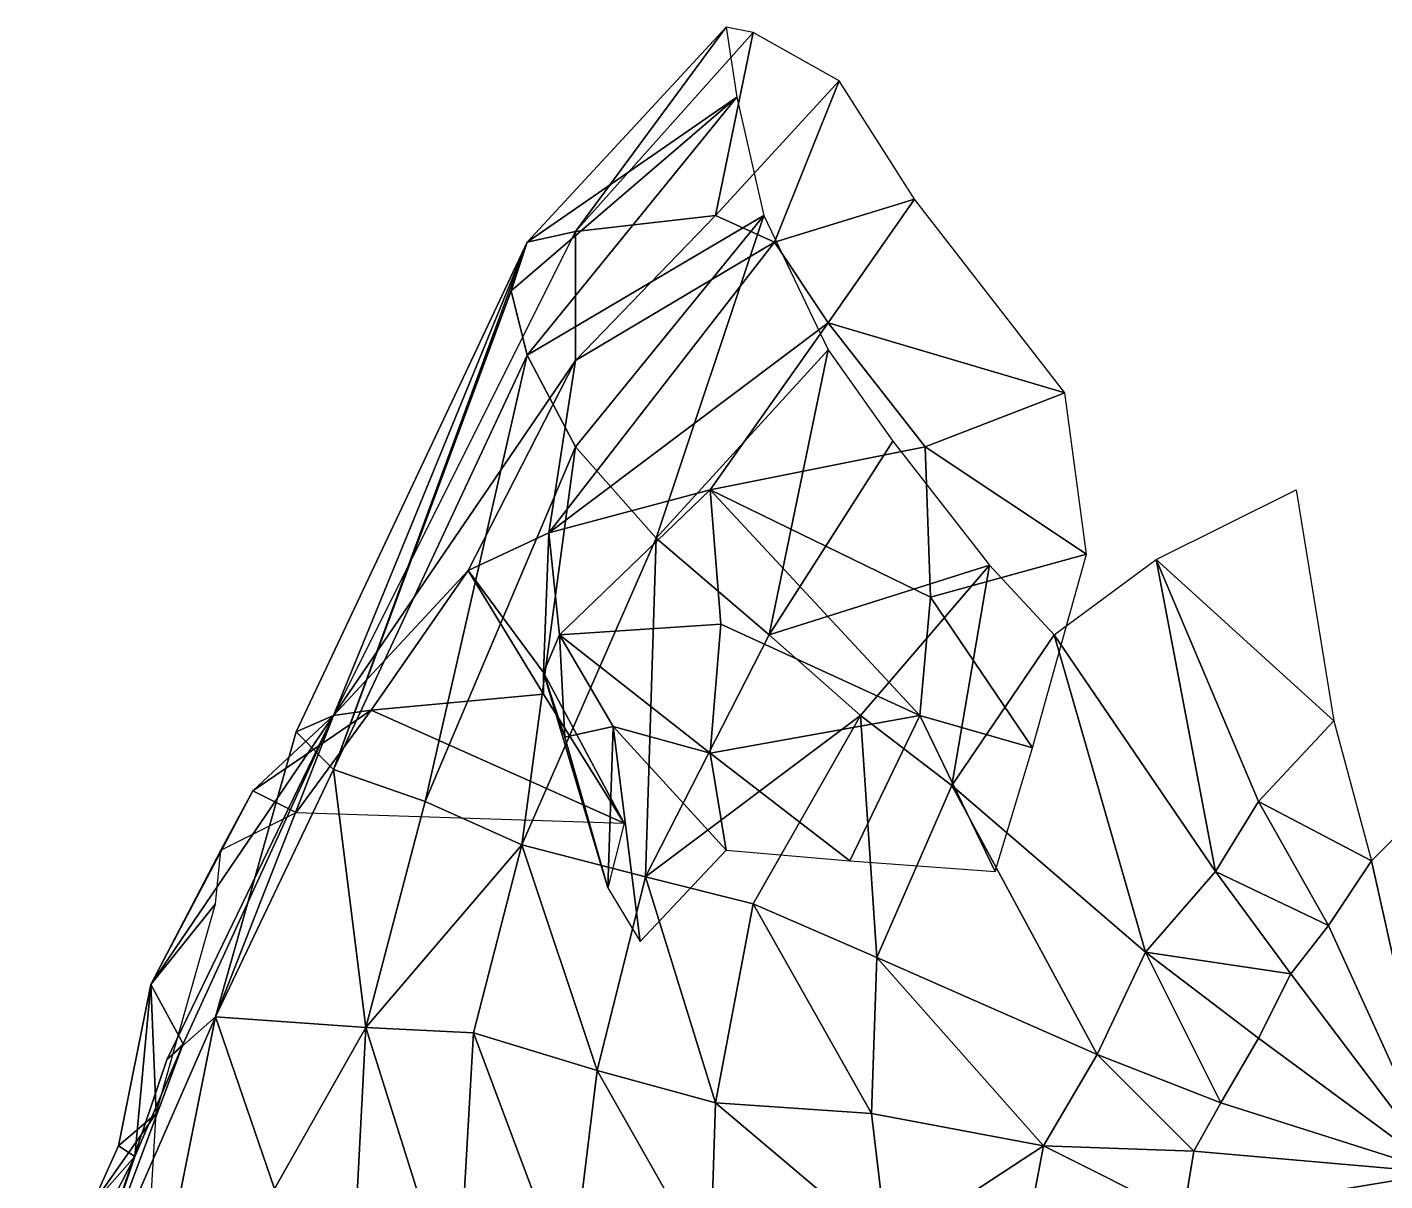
# Model space of a CAD drawing. Extents: x -2.77 to 2.45, y -2.91 to 2.11.
# Drawn here: x -2.64 to -0.115, y -0.035 to 2.11 of the extents above; entities that cross this region are included whole.
import ezdxf

# ---------------------------------------------------------------- set-up
doc = ezdxf.new("R2010")
doc.units = 0

msp = doc.modelspace()

# ---------------------------------------------------------------- linework, layer by layer
at = {"layer": '0----'}
for points in [[(-1.62, 1.73, -2.66), (-1.34, 2.11, -2.21), (-1.71, 1.71, -2.24)], [(-1.71, 1.71, -2.24), (-1.34, 2.11, -2.21), (-1.32, 1.98, -1.45)], [(-1.29, 2.1, -2.64), (-1.34, 2.11, -2.21), (-1.62, 1.73, -2.66)], [(-1.29, 2.1, -2.64), (-1.62, 1.73, -2.66), (-1.36, 1.76, -3.31)], [(-1.36, 1.76, -3.31), (-1.13, 2.01, -3.34), (-1.29, 2.1, -2.64)], [(-1.36, 1.76, -3.31), (-1.25, 1.71, -3.54), (-1.13, 2.01, -3.34)], [(-1.13, 2.01, -3.34), (-1.25, 1.71, -3.54), (-0.99, 1.79, -3.69)], [(-1.71, 1.5, -1.51), (-1.74, 1.62, -1.84), (-1.32, 1.98, -1.45)], [(-1.32, 1.98, -1.45), (-1.74, 1.62, -1.84), (-1.71, 1.71, -2.24)], [(-1.71, 1.5, -1.51), (-1.32, 1.98, -1.45), (-1.27, 1.76, -1.02)], [(-0.99, 1.79, -3.69), (-1.25, 1.71, -3.54), (-1.15, 1.56, -3.79)], [(-0.71, 1.43, -4.06), (-0.99, 1.79, -3.69), (-1.15, 1.56, -3.79)], [(-1.27, 1.76, -1.02), (-1.62, 1.33, -1.11), (-1.71, 1.5, -1.51)], [(-1.62, 1.49, -3.26), (-1.25, 1.71, -3.54), (-1.36, 1.76, -3.31)], [(-1.47, 1.16, -0.73), (-1.62, 1.33, -1.11), (-1.27, 1.76, -1.02)], [(-1.62, 1.49, -3.26), (-1.36, 1.76, -3.31), (-1.62, 1.73, -2.66)], [(-1.27, 1.76, -1.02), (-1.15, 1.51, -0.62), (-1.47, 1.16, -0.73)], [(-2.07, 0.83, -2.74), (-1.62, 1.73, -2.66), (-1.71, 1.71, -2.24)], [(-1.62, 1.73, -2.66), (-2.07, 0.83, -2.74), (-1.62, 1.49, -3.26)], [(-2.07, 0.73, -1.62), (-2.14, 0.8, -2.29), (-1.71, 1.71, -2.24)], [(-1.71, 1.71, -2.24), (-2.14, 0.8, -2.29), (-2.07, 0.83, -2.74)], [(-1.71, 1.71, -2.24), (-1.74, 1.62, -1.84), (-2.07, 0.73, -1.62)], [(-1.15, 1.56, -3.79), (-1.25, 1.71, -3.54), (-1.67, 1.17, -3.85)], [(-1.67, 1.17, -3.85), (-1.25, 1.71, -3.54), (-1.62, 1.49, -3.26)], [(-1.71, 1.5, -1.51), (-2.07, 0.73, -1.62), (-1.74, 1.62, -1.84)], [(-1.37, 1.25, -4.06), (-1.15, 1.56, -3.79), (-1.67, 1.17, -3.85)], [(-1.37, 1.25, -4.06), (-0.97, 1.33, -4.04), (-1.15, 1.56, -3.79)], [(-1.15, 1.56, -3.79), (-0.97, 1.33, -4.04), (-0.71, 1.43, -4.06)], [(-1.9, 0.67, -1.22), (-2.07, 0.73, -1.62), (-1.71, 1.5, -1.51)], [(-1.82, 1.1, -3.19), (-1.62, 1.49, -3.26), (-2.07, 0.83, -2.74)], [(-1.71, 1.5, -1.51), (-1.62, 1.33, -1.11), (-1.9, 0.67, -1.22)], [(-1.82, 1.1, -3.19), (-1.67, 1.17, -3.85), (-1.62, 1.49, -3.26)], [(-1.26, 0.98, -0.43), (-1.47, 1.16, -0.73), (-1.15, 1.51, -0.62)], [(-1.15, 1.51, -0.62), (-1.03, 1.34, -0.42), (-1.26, 0.98, -0.43)], [(-0.67, 1.13, -4.26), (-0.71, 1.43, -4.05), (-0.97, 1.33, -4.04)], [(-1.26, 0.98, -0.43), (-1.03, 1.34, -0.42), (-0.85, 1.11, -0.23)], [(-1.72, 0.59, -0.82), (-1.9, 0.67, -1.22), (-1.62, 1.33, -1.11)], [(-1.62, 1.33, -1.11), (-1.47, 1.16, -0.73), (-1.72, 0.59, -0.82)], [(-0.96, 1.05, -4.16), (-0.97, 1.33, -4.04), (-1.37, 1.25, -4.06)], [(-0.97, 1.33, -4.04), (-0.96, 1.05, -4.16), (-0.67, 1.13, -4.26)], [(-1.67, 1.17, -3.85), (-1.65, 0.98, -3.96), (-1.37, 1.25, -4.06)], [(-1.35, 1, -4.15), (-1.37, 1.25, -4.06), (-1.65, 0.98, -3.96)], [(-0.98, 0.83, -4.24), (-0.96, 1.05, -4.16), (-1.37, 1.25, -4.06)], [(-1.37, 1.25, -4.06), (-1.35, 1, -4.15), (-0.98, 0.83, -4.24)], [(-0.54, 1.12, -0.09), (-0.28, 1.25, -0.05), (-0.21, 0.82, 0.03)], [(-1.67, 1.17, -3.85), (-1.82, 1.1, -3.19), (-1.68, 0.91, -3.63)], [(-1.65, 0.98, -3.96), (-1.67, 1.17, -3.85), (-1.68, 0.91, -3.63)], [(-1.49, 0.53, -0.5), (-1.72, 0.59, -0.82), (-1.47, 1.16, -0.73)], [(-1.47, 1.16, -0.73), (-1.26, 0.98, -0.43), (-1.49, 0.53, -0.5)], [(-0.77, 0.77, -4.35), (-0.67, 1.13, -4.26), (-0.96, 1.05, -4.16)], [(-0.43, 0.54, -0.01), (-0.73, 0.98, -0.13), (-0.54, 1.12, -0.09)], [(-0.21, 0.82, 0.03), (-0.35, 0.67), (-0.54, 1.12, -0.09)], [(-0.54, 1.12, -0.09), (-0.35, 0.67), (-0.43, 0.54, -0.01)], [(-2.07, 0.83, -2.74), (-2, 0.84, -3.13), (-1.82, 1.1, -3.19)], [(-1.68, 0.87, -3.26), (-1.82, 1.1, -3.19), (-2, 0.84, -3.13)], [(-1.82, 1.1, -3.19), (-1.68, 0.87, -3.26), (-1.68, 0.91, -3.63)], [(-0.85, 1.11, -0.23), (-1.09, 0.83, -0.3), (-1.26, 0.98, -0.43)], [(-0.92, 0.7, -0.18), (-1.09, 0.83, -0.3), (-0.85, 1.11, -0.23)], [(-0.85, 1.11, -0.23), (-0.73, 0.98, -0.13), (-0.92, 0.7, -0.18)], [(-0.96, 1.05, -4.16), (-0.98, 0.83, -4.24), (-0.77, 0.77, -4.35)], [(-1.65, 0.98, -3.96), (-1.37, 0.76, -4.15), (-1.35, 1, -4.15)], [(-1.37, 0.76, -4.15), (-0.98, 0.83, -4.24), (-1.35, 1, -4.15)], [(-1.64, 0.79, -3.8), (-1.65, 0.98, -3.96), (-1.68, 0.91, -3.63)], [(-1.55, 0.81, -3.99), (-1.65, 0.98, -3.96), (-1.64, 0.79, -3.8)], [(-1.55, 0.81, -3.99), (-1.37, 0.76, -4.15), (-1.65, 0.98, -3.96)], [(-1.49, 0.53, -0.5), (-1.26, 0.98, -0.43), (-1.09, 0.83, -0.3)], [(-0.56, 0.39, -0.05), (-0.92, 0.7, -0.18), (-0.73, 0.98, -0.13)], [(-0.73, 0.98, -0.13), (-0.43, 0.54, -0.01), (-0.56, 0.39, -0.05)], [(-1.68, 0.87, -3.26), (-1.53, 0.63, -3.29), (-1.68, 0.91, -3.63)], [(-1.53, 0.63, -3.29), (-1.56, 0.51, -3.58), (-1.68, 0.91, -3.63)], [(-1.56, 0.51, -3.58), (-1.64, 0.79, -3.8), (-1.68, 0.91, -3.63)], [(-2, 0.84, -3.13), (-1.53, 0.63, -3.29), (-1.68, 0.87, -3.26)], [(-2.14, 0.65, -3.24), (-2, 0.84, -3.13), (-2.22, 0.69, -3.11)], [(-2.22, 0.69, -3.11), (-2, 0.84, -3.13), (-2.07, 0.83, -2.74)], [(-2, 0.84, -3.13), (-2.14, 0.65, -3.24), (-1.53, 0.63, -3.29)], [(-2.22, 0.69, -3.11), (-2.07, 0.83, -2.74), (-2.41, 0.33, -3.03)], [(-2.41, 0.33, -3.03), (-2.07, 0.83, -2.74), (-2.35, 0.22, -2.93)], [(-2.35, 0.22, -2.93), (-2.07, 0.83, -2.74), (-2.38, 0.19, -2.64)], [(-2.38, 0.19, -2.64), (-2.07, 0.83, -2.74), (-2.29, 0.27, -2.06)], [(-2.14, 0.8, -2.29), (-2.29, 0.27, -2.06), (-2.07, 0.83, -2.74)], [(-1.55, 0.81, -3.99), (-1.64, 0.79, -3.8), (-1.56, 0.51, -3.58)], [(-1.55, 0.81, -3.99), (-1.56, 0.51, -3.58), (-1.5, 0.41, -3.7)], [(-1.34, 0.58, -4.06), (-1.37, 0.76, -4.15), (-1.55, 0.81, -3.99)], [(-1.5, 0.41, -3.7), (-1.34, 0.58, -4.06), (-1.55, 0.81, -3.99)], [(-1.09, 0.83, -0.3), (-1.29, 0.48, -0.37), (-1.49, 0.53, -0.5)], [(-1.11, 0.56, -4.2), (-0.98, 0.83, -4.24), (-1.37, 0.76, -4.15)], [(-1.06, 0.38, -0.23), (-1.29, 0.48, -0.37), (-1.09, 0.83, -0.3)], [(-0.98, 0.83, -4.24), (-1.11, 0.56, -4.2), (-0.84, 0.54, -4.37)], [(-1.09, 0.83, -0.3), (-0.92, 0.7, -0.18), (-1.06, 0.38, -0.23)], [(-0.84, 0.54, -4.37), (-0.77, 0.77, -4.35), (-0.98, 0.83, -4.24)], [(-0.35, 0.67), (-0.21, 0.82, 0.03), (-0.14, 0.56, 0.01)], [(-2.07, 0.73, -1.62), (-2.29, 0.27, -2.06), (-2.14, 0.8, -2.29)], [(-1.34, 0.58, -4.06), (-1.11, 0.56, -4.2), (-1.37, 0.76, -4.15)], [(-2.01, 0.25, -1.22), (-2.29, 0.27, -2.06), (-2.07, 0.73, -1.62)], [(-2.07, 0.73, -1.62), (-1.9, 0.67, -1.22), (-2.01, 0.25, -1.22)], [(-2.28, 0.58, -3.29), (-2.22, 0.69, -3.11), (-2.41, 0.33, -3.03)], [(-2.28, 0.58, -3.29), (-2.14, 0.65, -3.24), (-2.22, 0.69, -3.11)], [(-1.06, 0.38, -0.23), (-0.92, 0.7, -0.18), (-0.65, 0.2, -0.09)], [(-0.92, 0.7, -0.18), (-0.56, 0.39, -0.05), (-0.65, 0.2, -0.09)], [(-1.72, 0.59, -0.82), (-2.01, 0.25, -1.22), (-1.9, 0.67, -1.22)], [(-0.43, 0.54, -0.01), (-0.35, 0.67), (-0.22, 0.44)], [(-0.14, 0.56, 0.01), (-0.22, 0.44), (-0.35, 0.67)], [(-0.14, 0.56, 0.01), (-0.04, 0.66, 0.02), (-0.01, -0.02, 0.02)], [(-1.81, 0.24, -0.84), (-2.01, 0.25, -1.22), (-1.72, 0.59, -0.82)], [(-1.81, 0.24, -0.84), (-1.72, 0.59, -0.82), (-1.58, 0.17, -0.56)], [(-1.58, 0.17, -0.56), (-1.72, 0.59, -0.82), (-1.49, 0.53, -0.5)], [(-2.41, 0.33, -3.03), (-2.29, 0.48, -3.36), (-2.28, 0.58, -3.29)], [(-0.22, 0.44), (-0.14, 0.56, 0.01), (-0.01, -0.02, 0.02)], [(-0.56, 0.39, -0.05), (-0.43, 0.54, -0.01), (-0.29, 0.35, -0.01)], [(-0.22, 0.44), (-0.29, 0.35, -0.01), (-0.43, 0.54, -0.01)], [(-1.36, 0.11, -0.4), (-1.58, 0.17, -0.56), (-1.49, 0.53, -0.5)], [(-1.49, 0.53, -0.5), (-1.29, 0.48, -0.37), (-1.36, 0.11, -0.4)], [(-2.41, 0.33, -3.03), (-2.4, 0.09, -3.42), (-2.29, 0.48, -3.36)], [(-1.07, 0.09, -0.24), (-1.36, 0.11, -0.4), (-1.29, 0.48, -0.37)], [(-1.29, 0.48, -0.37), (-1.06, 0.38, -0.23), (-1.07, 0.09, -0.24)], [(-0.29, 0.35, -0.01), (-0.22, 0.44), (-0.01, -0.02, 0.02)], [(-0.75, 0.03, -0.13), (-1.07, 0.09, -0.24), (-1.06, 0.38, -0.23)], [(-1.06, 0.38, -0.23), (-0.65, 0.2, -0.09), (-0.75, 0.03, -0.13)], [(-0.42, 0.11, -0.06), (-0.65, 0.2, -0.09), (-0.56, 0.39, -0.05)], [(-0.29, 0.35, -0.01), (-0.35, 0.23, -0.04), (-0.56, 0.39, -0.05)], [(-0.42, 0.11, -0.06), (-0.56, 0.39, -0.05), (-0.35, 0.23, -0.04)], [(-2.47, 0.03, -3.22), (-2.4, 0.09, -3.42), (-2.41, 0.33, -3.03)], [(-2.47, 0.03, -3.22), (-2.41, 0.33, -3.03), (-2.44, 0.01, -3.06)], [(-2.35, 0.22, -2.93), (-2.44, 0.01, -3.06), (-2.41, 0.33, -3.03)], [(-0.35, 0.23, -0.04), (-0.29, 0.35, -0.01), (-0.01, -0.02, 0.02)], [(-2.38, 0.19, -2.64), (-2.29, 0.27, -2.06), (-2.57, -0.37, -2.57)], [(-2.57, -0.37, -2.57), (-2.29, 0.27, -2.06), (-2.42, -0.38, -2.21)], [(-2.42, -0.38, -2.21), (-2.29, 0.27, -2.06), (-2.18, -0.05, -1.61)], [(-2.29, 0.27, -2.06), (-2.01, 0.25, -1.22), (-2.18, -0.05, -1.61)], [(-2.04, -0.32, -1.25), (-2.18, -0.05, -1.61), (-2.01, 0.25, -1.22)], [(-1.84, -0.29, -0.83), (-2.04, -0.32, -1.25), (-2.01, 0.25, -1.22)], [(-2.01, 0.25, -1.22), (-1.81, 0.24, -0.84), (-1.84, -0.29, -0.83)], [(-1.63, -0.24, -0.6), (-1.84, -0.29, -0.83), (-1.81, 0.24, -0.84)], [(-1.81, 0.24, -0.84), (-1.58, 0.17, -0.56), (-1.63, -0.24, -0.6)], [(-0.42, 0.11, -0.06), (-0.35, 0.23, -0.04), (-0.01, -0.02, 0.02)], [(-2.44, 0.01, -3.06), (-2.35, 0.22, -2.93), (-2.57, -0.37, -2.57)], [(-2.57, -0.37, -2.57), (-2.35, 0.22, -2.93), (-2.38, 0.19, -2.64)], [(-0.47, 0.02, -0.08), (-0.75, 0.03, -0.13), (-0.65, 0.2, -0.09)], [(-0.65, 0.2, -0.09), (-0.42, 0.11, -0.06), (-0.47, 0.02, -0.08)], [(-1.37, -0.2, -0.4), (-1.63, -0.24, -0.6), (-1.58, 0.17, -0.56)], [(-1.58, 0.17, -0.56), (-1.36, 0.11, -0.4), (-1.37, -0.2, -0.4)], [(-1.04, -0.16, -0.24), (-1.37, -0.2, -0.4), (-1.36, 0.11, -0.4)], [(-1.36, 0.11, -0.4), (-1.07, 0.09, -0.24), (-1.04, -0.16, -0.24)], [(-0.47, 0.02, -0.08), (-0.42, 0.11, -0.06), (-0.01, -0.02, 0.02)], [(-2.52, -0.08, -3.28), (-2.42, -0.24, -3.6), (-2.4, 0.09, -3.42)], [(-2.4, 0.09, -3.42), (-2.47, 0.03, -3.22), (-2.52, -0.08, -3.28)], [(-1.04, -0.16, -0.24), (-1.07, 0.09, -0.24), (-0.75, 0.03, -0.13)], [(-2.44, 0.01, -3.06), (-2.52, -0.08, -3.28), (-2.47, 0.03, -3.22)], [(-0.75, 0.03, -0.13), (-0.78, -0.13, -0.17), (-1.04, -0.16, -0.24)], [(-0.49, -0.1, -0.1), (-0.78, -0.13, -0.17), (-0.75, 0.03, -0.13)], [(-0.75, 0.03, -0.13), (-0.47, 0.02, -0.08), (-0.49, -0.1, -0.1)], [(-2.44, 0.01, -3.06), (-2.64, -0.38, -3), (-2.52, -0.08, -3.28)], [(-2.57, -0.37, -2.57), (-2.64, -0.38, -3), (-2.44, 0.01, -3.06)], [(-0.49, -0.1, -0.1), (-0.47, 0.02, -0.08), (-0.01, -0.02, 0.02)], [(-0.47, -0.3, -0.12), (-0.49, -0.1, -0.1), (-0.01, -0.02, 0.02)], [(-0.38, -0.41, -0.11), (-0.47, -0.3, -0.12), (-0.01, -0.02, 0.02)], [(-0.24, -0.54, -0.1), (-0.38, -0.41, -0.11), (-0.01, -0.02, 0.02)], [(0, -0.02, 0.02), (-0.04, -0.56, -0.11), (-0.24, -0.54, -0.1)]]:
    msp.add_3dface(points, dxfattribs=at)

doc.saveas('drawing.dxf')
